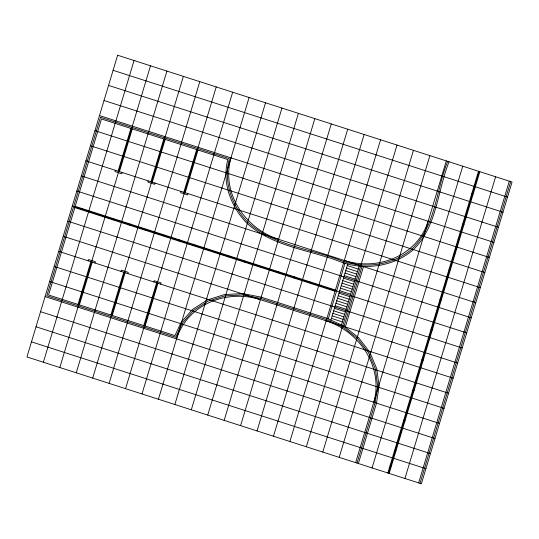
<?xml version="1.0" encoding="UTF-8"?>
<svg xmlns="http://www.w3.org/2000/svg" width="539" height="539" viewBox="0 0 539 539"><rect width="100%" height="100%" fill="white"/><g stroke="black" fill="none" stroke-linecap="round" stroke-linejoin="round"><path stroke-width="0.81" d="M230.962 157.846C220.963 193.002 245.124 228.529 278.569 239.329M373.776 402.289C383.775 367.133 359.621 331.606 326.169 320.806M81.685 209.799L82.063 208.546M43.383 362.235L134.056 60.516M96.75 214.643L97.128 213.39M88.133 260.815L88.511 259.562L95.356 261.759L94.979 263.019M115.333 170.297L114.955 171.557L121.801 173.76L122.178 172.5M78.027 304.441L90.869 261.698M118.068 171.18L130.916 128.437M59.822 367.517L150.489 65.798M79.395 304.879L92.236 262.136M119.442 171.624L132.284 128.875M113.183 219.932L113.561 218.672M76.255 372.806L166.922 71.081M129.616 225.214L129.993 223.954M120.999 271.387L121.376 270.127L128.221 272.33L127.844 273.59M148.198 180.868L147.821 182.128L154.673 184.325L155.05 183.071M110.893 315.012L123.741 272.262M150.94 181.751L163.782 139.008M92.688 378.088L183.361 76.37M112.26 315.45L125.109 272.707M152.308 182.189L165.156 139.446M146.049 230.497L146.433 229.243M109.121 383.37L199.794 81.652M162.488 235.779L162.866 234.526M153.871 281.951L154.248 280.698L161.094 282.901L160.716 284.154M181.07 191.439L180.693 192.692L187.538 194.896L187.916 193.636M143.765 325.576L156.606 282.834M183.806 192.315L196.654 149.572M125.56 388.659L216.227 86.934M145.132 326.021L157.974 283.271M185.18 192.76L198.022 150.01M178.921 241.068L179.298 239.808M141.993 393.942L232.659 92.216M195.354 246.35L195.731 245.09M158.426 399.224L249.099 97.505M211.793 251.632L212.171 250.379M174.858 404.506L265.532 102.787M228.226 256.921L228.603 255.661M191.298 409.795L281.964 108.069M244.659 262.203L245.036 260.943M207.731 415.077L298.404 113.352M261.092 267.485L261.469 266.232M224.163 420.359L314.837 118.641M277.531 272.768L277.908 271.515M240.596 425.648L331.269 123.923M293.964 278.057L294.341 276.797M257.036 430.93L347.702 129.205M310.397 283.339L310.774 282.079M273.468 436.213L364.142 134.494M326.829 288.621L327.207 287.368M289.901 441.495L380.574 139.776M328.244 318.899L344.967 263.254M330.885 320.112L347.81 263.8M341.443 324.956L359.163 266.003M306.341 446.784L397.007 145.058M344.077 326.189L362.006 266.529M345.29 327.153L363.535 266.448M322.773 452.066L413.44 150.341M339.206 457.348L429.879 155.63M355.639 462.63L446.312 160.912M357.013 463.075L375.144 402.727L377.65 386.052L375.413 369.04L368.582 352.85L357.62 338.593L343.289 327.234L326.546 319.553L260.809 298.417L242.813 294.927L224.776 295.877L207.939 301.2L193.44 310.531L182.27 323.232L175.748 337.239L46.832 295.79L100.476 117.273L229.398 158.722C223.308 181.104 231.386 205.056 247.118 221.542C273.34 246.343 311.845 248.513 343.929 261.718C366.776 268.658 392.628 264.932 411.297 249.604C435.808 227 435.842 190.543 447.68 161.35M358.381 463.513L376.512 403.172L379.072 386.153L376.788 368.791L369.815 352.27L358.637 337.724L344.003 326.135L326.924 318.293L261.186 297.157L242.819 293.6L224.419 294.57L207.232 300.001L192.443 309.521L181.043 322.484L174.939 335.602L48.577 294.974L101.467 118.971L227.829 159.598C221.906 182.054 230.47 205.905 246.101 222.412C272.491 247.428 311.212 249.739 343.552 262.978C366.864 270.059 393.241 266.253 412.295 250.615C437.028 227.882 437.196 191.224 449.048 161.794M372.078 467.919L462.745 166.194M387.824 472.979L478.497 171.261M388.511 473.202L479.178 171.483M389.198 473.424L479.865 171.698M404.944 478.484L495.617 176.765M418.641 482.89L509.308 181.165M420.009 483.328L510.682 181.609M176.563 338.883C187.572 304.023 227.067 288.958 260.431 299.671M428.175 221.253C417.166 256.113 377.671 271.178 344.306 260.465M476.227 178.8L477.601 179.244M113.089 70.319L507.516 197.133M471.699 193.892L473.067 194.33M108.555 85.405L502.981 212.218M467.165 208.977L468.532 209.415M104.02 100.49L498.447 227.303M462.63 224.062L463.998 224.5M99.486 115.575L493.913 242.395M458.096 239.148L459.464 239.585M94.952 130.66L489.385 257.48M453.562 254.233L454.929 254.671M90.417 145.746L484.851 272.566M449.027 269.318L450.395 269.763M85.883 160.831L480.316 287.651M444.493 284.403L445.868 284.848M81.355 175.916L475.782 302.736M347.278 265.559L358.24 269.082M346.523 268.072L357.478 271.595M439.959 299.489L441.333 299.933M345.769 270.585L356.724 274.108M345.014 273.098L355.969 276.622M344.259 275.611L355.214 279.135M76.821 191.008L471.248 317.821M343.505 278.131L354.46 281.654M342.75 280.644L353.705 284.168M341.989 283.157L352.951 286.681M435.424 314.581L436.799 315.019M341.234 285.67L352.189 289.194M340.48 288.183L351.435 291.707M339.725 290.703L350.68 294.22M75.211 206.343L335.426 290.009M72.287 206.093L466.713 332.907M74.833 207.603L335.049 291.262M338.97 293.216L349.926 296.74M338.216 295.729L349.171 299.253M337.461 298.242L348.416 301.766M430.897 329.666L432.265 330.104M336.7 300.755L347.662 304.279M335.945 303.275L346.9 306.792M335.191 305.788L346.146 309.312M67.752 221.179L462.179 347.992M334.436 308.301L345.391 311.825M333.681 310.814L344.637 314.338M332.927 313.327L343.882 316.851M426.362 344.751L427.73 345.189M332.165 315.841L343.127 319.364M331.411 318.36L342.373 321.877M63.218 236.264L457.645 363.084M421.828 359.836L423.196 360.274M58.684 251.349L453.117 378.169M417.294 374.922L418.662 375.36M54.149 266.434L448.583 393.254M412.759 390.007L414.127 390.452M49.615 281.52L444.048 408.34M408.225 405.092L409.593 405.537M45.087 296.605L439.514 423.425M403.691 420.177L405.065 420.622M40.553 311.697L434.98 438.51M399.156 435.269L400.531 435.707M36.019 326.782L430.445 453.595M394.629 450.355L395.997 450.793M31.484 341.867L425.911 468.681M390.095 465.44L391.462 465.878M117.623 55.227L26.95 356.953L421.377 483.773L512.05 182.047L117.623 55.227"/></g></svg>
